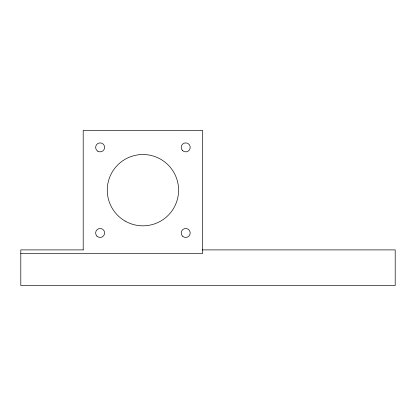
<?xml version="1.0" encoding="UTF-8"?>
<svg xmlns="http://www.w3.org/2000/svg" width="416" height="416" viewBox="0 0 416 416"><rect width="100%" height="100%" fill="white"/><g stroke="black" fill="none" stroke-linecap="round" stroke-linejoin="round"><path stroke-width="0.62" d="M83.273 249.896L20.8 249.896L20.8 285.553L395.2 285.553L395.2 249.896L202.15 249.896M20.8 253.464L202.649 253.464L202.649 130.447L83.2 130.447L83.2 249.896M182.536 236.137A4.493 4.493 0 0 0 190.055 234.125A4.493 4.493 0 0 0 184.553 228.618A4.493 4.493 0 0 0 182.536 236.137M96.959 236.137A4.493 4.493 0 0 0 104.478 234.125A4.493 4.493 0 0 0 98.977 228.618A4.493 4.493 0 0 0 96.959 236.137M182.536 150.561A4.493 4.493 0 0 0 190.055 148.543A4.493 4.493 0 0 0 184.553 143.042A4.493 4.493 0 0 0 182.536 150.561M125.096 221.052A35.656 35.656 0 0 0 178.584 190.169A35.656 35.656 0 0 0 125.096 159.292A35.656 35.656 0 0 0 125.096 221.052M97.89 151.273A4.493 4.493 0 0 0 104.629 147.384A4.493 4.493 0 0 0 97.89 143.494A4.493 4.493 0 0 0 97.89 151.273"/></g></svg>
